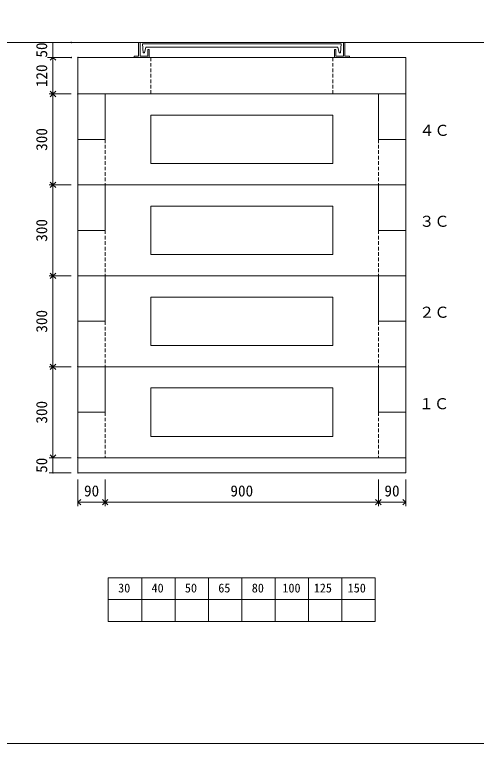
# Model space of a CAD drawing. Units: millimetres, scale not verified. Extents: x -4890 to 18490, y -2302 to 2302.
# Drawn here: x 1846 to 3368, y -1973 to 432 of the extents above; entities that cross this region are included whole.
import ezdxf
from ezdxf.enums import TextEntityAlignment as Align

# ---------------------------------------------------------------- set-up
doc = ezdxf.new("R2010")
doc.units = ezdxf.units.MM
doc.header["$LTSCALE"] = 10
doc.header["$PDMODE"] = 32
doc.header["$PDSIZE"] = 2
doc.linetypes.add('DASHED1', pattern=[1.8, 1.2, -0.6])
doc.linetypes.add('USER2', pattern=[50.8, 31.75, -6.35, 6.35, -6.35])
for name, color, linetype, lineweight in [('0-1_Defpoints', 7, 'USER2', 5), ('0-2_waku', 7, 'Continuous', 18), ('0-3_gaikei', 7, 'Continuous', 18), ('0-4_kakure', 7, 'DASHED1', 5), ('0-5_sunpou', 7, 'Continuous', 5), ('0-8_uchigawa', 6, 'Continuous', 18), ('0-A_futa', 3, 'Continuous', 18), ('0-B_GL', 4, 'Continuous', 18), ('0-D_文字１', 7, 'Continuous', 18)]:
    doc.layers.add(name, color=color, linetype=linetype, lineweight=lineweight)
doc.styles.add('ＭＳ ゴシック', font='')
doc.styles.get('ＭＳ ゴシック').set_extended_font_data('MS Gothic')

# ---------------------------------------------------------------- blocks, each defined once
blk = doc.blocks.new('_Open90')
at = {"layer": '0-5_sunpou'}
blk.add_line((0, 0), (-1, 0), dxfattribs=at)
blk.add_lwpolyline([(-0.5, 0.5), (0, 0), (-0.5, -0.5)], dxfattribs=at)
blk = doc.blocks.new('D62')
at = {"layer": '0-1_Defpoints'}
for p in [(3502.32, 1772.03), (3419.96, 1472.03), (3502.32, 1472.03)]:
    blk.add_point(p, dxfattribs=at)
at = {"layer": '0-5_sunpou'}
for p, q in [((3480.32, 1772.03), (3406.96, 1772.03)), ((3419.96, 1754.03), (3419.96, 1490.03)), ((3480.32, 1472.03), (3406.96, 1472.03))]:
    blk.add_line(p, q, dxfattribs=at)
at = {"layer": '0-5_sunpou', "xscale": 18, "yscale": 18}
for p, rotation in [((3419.96, 1772.03), 90), ((3419.96, 1472.03), 270)]:
    blk.add_blockref('_Open90', p, dxfattribs=dict(at, rotation=rotation))
at = {"layer": '0-5_sunpou', "style": 'ＭＳ ゴシック'}
blk.add_text('300', height=36.66, rotation=90, dxfattribs=at).set_placement((3411.96, 1584.53), align=Align.BOTTOM_LEFT)
blk = doc.blocks.new('D63')
at = {"layer": '0-1_Defpoints'}
for p in [(3502.32, 1472.03), (3419.96, 1172.03), (3502.32, 1172.03)]:
    blk.add_point(p, dxfattribs=at)
at = {"layer": '0-5_sunpou'}
for p, q in [((3480.32, 1472.03), (3406.96, 1472.03)), ((3419.96, 1454.03), (3419.96, 1190.03)), ((3480.32, 1172.03), (3406.96, 1172.03))]:
    blk.add_line(p, q, dxfattribs=at)
at = {"layer": '0-5_sunpou', "xscale": 18, "yscale": 18}
for p, rotation in [((3419.96, 1472.03), 90), ((3419.96, 1172.03), 270)]:
    blk.add_blockref('_Open90', p, dxfattribs=dict(at, rotation=rotation))
at = {"layer": '0-5_sunpou', "style": 'ＭＳ ゴシック'}
blk.add_text('300', height=36.66, rotation=90, dxfattribs=at).set_placement((3411.96, 1284.53), align=Align.BOTTOM_LEFT)
blk = doc.blocks.new('D64')
at = {"layer": '0-1_Defpoints'}
for p in [(3502.32, 2072.03), (3419.96, 1772.03), (3502.32, 1772.03)]:
    blk.add_point(p, dxfattribs=at)
at = {"layer": '0-5_sunpou'}
for p, q in [((3480.32, 2072.03), (3406.96, 2072.03)), ((3419.96, 2054.03), (3419.96, 1790.03)), ((3480.32, 1772.03), (3406.96, 1772.03))]:
    blk.add_line(p, q, dxfattribs=at)
at = {"layer": '0-5_sunpou', "xscale": 18, "yscale": 18}
for p, rotation in [((3419.96, 2072.03), 90), ((3419.96, 1772.03), 270)]:
    blk.add_blockref('_Open90', p, dxfattribs=dict(at, rotation=rotation))
at = {"layer": '0-5_sunpou', "style": 'ＭＳ ゴシック'}
blk.add_text('300', height=36.66, rotation=90, dxfattribs=at).set_placement((3411.96, 1884.53), align=Align.BOTTOM_LEFT)
blk = doc.blocks.new('D65')
at = {"layer": '0-1_Defpoints'}
for p in [(3502.32, 2492.03), (3419.96, 2372.03), (3502.32, 2372.03)]:
    blk.add_point(p, dxfattribs=at)
at = {"layer": '0-5_sunpou'}
for p, q in [((3480.32, 2492.03), (3406.96, 2492.03)), ((3419.96, 2474.03), (3419.96, 2390.03)), ((3480.32, 2372.03), (3406.96, 2372.03))]:
    blk.add_line(p, q, dxfattribs=at)
at = {"layer": '0-5_sunpou', "xscale": 18, "yscale": 18}
for p, rotation in [((3419.96, 2492.03), 90), ((3419.96, 2372.03), 270)]:
    blk.add_blockref('_Open90', p, dxfattribs=dict(at, rotation=rotation))
at = {"layer": '0-5_sunpou', "style": 'ＭＳ ゴシック'}
blk.add_text('120', height=36.66, rotation=90, dxfattribs=at).set_placement((3411.96, 2394.53), align=Align.BOTTOM_LEFT)
blk = doc.blocks.new('D50')
at = {"layer": '0-1_Defpoints'}
for p in [(3480.32, 2542.03), (3419.96, 2492.03), (3480.32, 2492.03)]:
    blk.add_point(p, dxfattribs=at)
at = {"layer": '0-5_sunpou'}
for p, q in [((3458.32, 2542.03), (3406.96, 2542.03)), ((3419.96, 2542.03), (3419.96, 2492.03)), ((3458.32, 2492.03), (3406.96, 2492.03))]:
    blk.add_line(p, q, dxfattribs=at)
at = {"layer": '0-5_sunpou', "style": 'ＭＳ ゴシック'}
blk.add_text('50', height=36.66, rotation=90, dxfattribs=at).set_placement((3411.96, 2492.03), align=Align.BOTTOM_LEFT)
blk = doc.blocks.new('D54')
at = {"layer": '0-1_Defpoints'}
for p in [(3502.32, 2372.03), (3419.96, 2072.03), (3502.32, 2072.03)]:
    blk.add_point(p, dxfattribs=at)
at = {"layer": '0-5_sunpou'}
for p, q in [((3480.32, 2372.03), (3406.96, 2372.03)), ((3419.96, 2354.03), (3419.96, 2090.03)), ((3480.32, 2072.03), (3406.96, 2072.03))]:
    blk.add_line(p, q, dxfattribs=at)
at = {"layer": '0-5_sunpou', "xscale": 18, "yscale": 18}
for p, rotation in [((3419.96, 2372.03), 90), ((3419.96, 2072.03), 270)]:
    blk.add_blockref('_Open90', p, dxfattribs=dict(at, rotation=rotation))
at = {"layer": '0-5_sunpou', "style": 'ＭＳ ゴシック'}
blk.add_text('300', height=36.66, rotation=90, dxfattribs=at).set_placement((3411.96, 2184.53), align=Align.BOTTOM_LEFT)
blk = doc.blocks.new('D72')
at = {"layer": '0-1_Defpoints'}
for p in [(3502.32, 1172.03), (3419.96, 1122.03), (3502.32, 1122.03)]:
    blk.add_point(p, dxfattribs=at)
at = {"layer": '0-5_sunpou'}
for p, q in [((3480.32, 1172.03), (3406.96, 1172.03)), ((3419.96, 1172.03), (3419.96, 1122.03)), ((3480.32, 1122.03), (3406.96, 1122.03))]:
    blk.add_line(p, q, dxfattribs=at)
at = {"layer": '0-5_sunpou', "style": 'ＭＳ ゴシック'}
blk.add_text('50', height=36.66, rotation=90, dxfattribs=at).set_placement((3411.96, 1122.03), align=Align.BOTTOM_LEFT)

msp = doc.modelspace()

# ---------------------------------------------------------------- linework, layer by layer
at = {"layer": '0-2_waku'}
for p, q in [((2155, -1426.18), (2155, -1570.18)), ((2155, -1426.18), (2155, -1570.18)), ((2155, -1426.18), (2155, -1570.18)), ((2155, -1426.18), (2155, -1570.18)), ((2155, -1426.18), (3035, -1426.18)), ((2265, -1426.18), (2265, -1570.18)), ((2375, -1426.18), (2375, -1570.18)), ((2375, -1426.18), (2375, -1570.18)), ((2485, -1426.18), (2485, -1570.18)), ((2595, -1426.18), (2595, -1570.18)), ((2705, -1426.18), (2705, -1570.18)), ((2815, -1426.18), (2815, -1570.18)), ((2925, -1426.18), (2925, -1570.18)), ((3035, -1426.18), (3035, -1570.18)), ((2155, -1498.18), (3035, -1498.18)), ((2155, -1570.18), (3035, -1570.18)), ((-1230, -1972.85), (4890, -1972.85))]:
    msp.add_line(p, q, dxfattribs=at)
msp.add_lwpolyline([(-1230, 2302.15), (-1230, -1972.85), (4890, -1972.85)], dxfattribs=at)
at = {"layer": '0-3_gaikei'}
for p, q in [((2055, 289.82), (3135, 289.82)), ((2055, 169.82), (2055, 289.82)), ((3135, 169.82), (3135, 289.82)), ((2145, 169.82), (2055, 169.82)), ((2055, 19.82), (2055, 169.82)), ((2145, 169.82), (3045, 169.82)), ((2145, 169.82), (2145, 19.82)), ((2145, 169.82), (2145, 19.82)), ((2145, 169.82), (2145, 19.82)), ((2145, 169.82), (2145, 19.82)), ((2145, 169.82), (2145, 19.82)), ((3045, 169.82), (3135, 169.82)), ((3045, 169.82), (3045, 19.82)), ((3045, 169.82), (3045, 19.82)), ((3045, 169.82), (3045, 19.82)), ((3045, 169.82), (3045, 19.82)), ((3045, 169.82), (3045, 19.82)), ((3135, 19.82), (3135, 169.82)), ((2145, 19.82), (2055, 19.82)), ((2145, 19.82), (2055, 19.82)), ((2145, 19.82), (2055, 19.82)), ((2145, 19.82), (2055, 19.82)), ((2055, 19.82), (2055, -130.18)), ((2055, 19.82), (2055, -130.18)), ((2055, 19.82), (2055, -130.18)), ((2055, 19.82), (2055, -130.18)), ((3135, 19.82), (3045, 19.82)), ((3135, 19.82), (3045, 19.82)), ((3135, 19.82), (3045, 19.82)), ((3135, 19.82), (3045, 19.82)), ((3135, 19.82), (3045, 19.82)), ((3135, 19.82), (3135, -130.18)), ((3135, 19.82), (3135, -130.18)), ((3135, 19.82), (3135, -130.18)), ((3135, 19.82), (3135, -130.18)), ((3135, 19.82), (3135, -130.18)), ((2055, -280.18), (2055, -130.18)), ((3135, -130.18), (2055, -130.18)), ((3135, -130.18), (2055, -130.18)), ((3135, -130.18), (2055, -130.18)), ((3135, -130.18), (2055, -130.18)), ((3135, -130.18), (2055, -130.18)), ((2145, -130.18), (2145, -280.18)), ((2145, -130.18), (2145, -280.18)), ((2145, -130.18), (2145, -280.18)), ((2145, -130.18), (2145, -280.18)), ((2145, -130.18), (2145, -280.18)), ((2145, -130.18), (3045, -130.18)), ((2145, -130.18), (3045, -130.18)), ((2985, -130.18), (2205, -130.18)), ((3045, -130.18), (3045, -280.18)), ((3045, -130.18), (3045, -280.18)), ((3045, -130.18), (3045, -280.18)), ((3045, -130.18), (3045, -280.18)), ((3045, -130.18), (3045, -280.18)), ((3135, -280.18), (3135, -130.18)), ((2145, -280.18), (2055, -280.18)), ((2145, -280.18), (2055, -280.18)), ((2145, -280.18), (2055, -280.18)), ((2145, -280.18), (2055, -280.18)), ((2055, -280.18), (2055, -430.18)), ((2055, -280.18), (2055, -430.18)), ((2055, -280.18), (2055, -430.18)), ((2055, -280.18), (2055, -430.18)), ((3135, -280.18), (3045, -280.18)), ((3135, -280.18), (3045, -280.18)), ((3135, -280.18), (3045, -280.18)), ((3135, -280.18), (3045, -280.18)), ((3135, -280.18), (3045, -280.18)), ((3135, -280.18), (3135, -430.18)), ((3135, -280.18), (3135, -430.18)), ((3135, -280.18), (3135, -430.18)), ((3135, -280.18), (3135, -430.18)), ((3135, -280.18), (3135, -430.18)), ((3135, -430.18), (2055, -430.18)), ((3135, -430.18), (2055, -430.18)), ((3135, -430.18), (2055, -430.18)), ((3135, -430.18), (2055, -430.18)), ((3135, -430.18), (2055, -430.18)), ((2055, -580.18), (2055, -430.18)), ((2145, -430.18), (3045, -430.18)), ((2145, -430.18), (3045, -430.18)), ((2145, -430.18), (2145, -580.18)), ((2145, -430.18), (2145, -580.18)), ((2145, -430.18), (2145, -580.18)), ((2145, -430.18), (2145, -580.18)), ((2145, -430.18), (2145, -580.18)), ((2985, -430.18), (2205, -430.18)), ((3045, -430.18), (3045, -580.18)), ((3045, -430.18), (3045, -580.18)), ((3045, -430.18), (3045, -580.18)), ((3045, -430.18), (3045, -580.18)), ((3045, -430.18), (3045, -580.18)), ((3135, -580.18), (3135, -430.18)), ((2145, -580.18), (2055, -580.18)), ((2145, -580.18), (2055, -580.18)), ((2145, -580.18), (2055, -580.18)), ((2145, -580.18), (2055, -580.18)), ((2055, -580.18), (2055, -730.18)), ((2055, -580.18), (2055, -730.18)), ((2055, -580.18), (2055, -730.18)), ((2055, -580.18), (2055, -730.18)), ((3135, -580.18), (3045, -580.18)), ((3135, -580.18), (3045, -580.18)), ((3135, -580.18), (3045, -580.18)), ((3135, -580.18), (3045, -580.18)), ((3135, -580.18), (3045, -580.18)), ((3135, -580.18), (3135, -730.18)), ((3135, -580.18), (3135, -730.18)), ((3135, -580.18), (3135, -730.18)), ((3135, -580.18), (3135, -730.18)), ((3135, -580.18), (3135, -730.18)), ((3135, -730.18), (2055, -730.18)), ((3135, -730.18), (2055, -730.18)), ((3135, -730.18), (2055, -730.18)), ((3135, -730.18), (2055, -730.18)), ((3135, -730.18), (2055, -730.18)), ((2055, -880.18), (2055, -730.18)), ((2145, -730.18), (3045, -730.18)), ((2145, -730.18), (2145, -880.18)), ((2145, -730.18), (2145, -880.18)), ((2145, -730.18), (2145, -880.18)), ((2145, -730.18), (2145, -880.18)), ((2145, -730.18), (2145, -880.18)), ((2985, -730.18), (2205, -730.18)), ((3045, -730.18), (3045, -880.18)), ((3045, -730.18), (3045, -880.18)), ((3045, -730.18), (3045, -880.18)), ((3045, -730.18), (3045, -880.18)), ((3045, -730.18), (3045, -880.18)), ((3135, -880.18), (3135, -730.18)), ((2145, -880.18), (2055, -880.18)), ((2145, -880.18), (2055, -880.18)), ((2145, -880.18), (2055, -880.18)), ((2145, -880.18), (2055, -880.18)), ((2055, -880.18), (2055, -1030.18)), ((2055, -880.18), (2055, -1030.18)), ((2055, -880.18), (2055, -1030.18)), ((2055, -880.18), (2055, -1030.18)), ((3135, -880.18), (3045, -880.18)), ((3135, -880.18), (3045, -880.18)), ((3135, -880.18), (3045, -880.18)), ((3135, -880.18), (3045, -880.18)), ((3135, -880.18), (3045, -880.18)), ((3135, -880.18), (3135, -1030.18)), ((3135, -880.18), (3135, -1030.18)), ((3135, -880.18), (3135, -1030.18)), ((3135, -880.18), (3135, -1030.18)), ((3135, -880.18), (3135, -1030.18)), ((3135, -1030.18), (2055, -1030.18)), ((3135, -1030.18), (2055, -1030.18)), ((3135, -1030.18), (2055, -1030.18)), ((3135, -1030.18), (2055, -1030.18)), ((3135, -1030.18), (2055, -1030.18)), ((3135, -1030.18), (2055, -1030.18)), ((3135, -1030.18), (2055, -1030.18)), ((3135, -1030.18), (2055, -1030.18)), ((3135, -1030.18), (2055, -1030.18)), ((3135, -1030.18), (2055, -1030.18)), ((2055, -1080.18), (2055, -1030.18)), ((2985, -1030.18), (2205, -1030.18)), ((2985, -1030.18), (2205, -1030.18)), ((3135, -1080.18), (3135, -1030.18)), ((3135, -1080.18), (2055, -1080.18)), ((3135, -1080.18), (2055, -1080.18))]:
    msp.add_line(p, q, dxfattribs=at)
for points in [[(2145, 19.82), (2055, 19.82), (2055, -130.18)], [(2145, -280.18), (2055, -280.18), (2055, -430.18)], [(2145, -580.18), (2055, -580.18), (2055, -730.18)], [(2145, -880.18), (2055, -880.18), (2055, -1030.18)]]:
    msp.add_lwpolyline(points, dxfattribs=at)
at = {"layer": '0-4_kakure'}
for p, q in [((2295, 169.82), (2295, 289.82)), ((2895, 169.82), (2895, 289.82)), ((2145, 19.82), (2145, -130.18)), ((3045, 19.82), (3045, -130.18)), ((2145, -280.18), (2145, -430.18)), ((3045, -280.18), (3045, -430.18)), ((2145, -580.18), (2145, -730.18)), ((3045, -580.18), (3045, -730.18)), ((2145, -880.18), (2145, -1030.18)), ((3045, -880.18), (3045, -1030.18))]:
    msp.add_line(p, q, dxfattribs=at)
at = {"layer": '0-5_sunpou'}
for p, q in [((2033, 339.82), (1955.14, 339.82)), ((2033, 289.82), (1955.14, 289.82)), ((2055, -1102.18), (2055, -1190.1)), ((2145, -1102.18), (2145, -1190.1)), ((2145, -1102.18), (2145, -1190.1)), ((3045, -1102.18), (3045, -1190.1)), ((3045, -1102.18), (3045, -1190.1)), ((3135, -1102.18), (3135, -1190.1)), ((2073, -1177.1), (2127, -1177.1)), ((2163, -1177.1), (3027, -1177.1)), ((3063, -1177.1), (3117, -1177.1))]:
    msp.add_line(p, q, dxfattribs=at)
at = {"layer": '0-8_uchigawa'}
for p, q in [((2895, 99.82), (2295, 99.82)), ((2295, 99.82), (2295, -60.18)), ((2895, 99.82), (2895, -60.18)), ((2895, -60.18), (2295, -60.18)), ((2895, -200.18), (2295, -200.18)), ((2295, -200.18), (2295, -360.18)), ((2895, -200.18), (2895, -360.18)), ((2895, -360.18), (2295, -360.18)), ((2895, -500.18), (2295, -500.18)), ((2295, -500.18), (2295, -660.18)), ((2895, -500.18), (2895, -660.18)), ((2895, -660.18), (2295, -660.18)), ((2895, -800.18), (2295, -800.18)), ((2295, -800.18), (2295, -960.18)), ((2895, -800.18), (2895, -960.18)), ((2895, -960.18), (2295, -960.18))]:
    msp.add_line(p, q, dxfattribs=at)
at = {"layer": '0-A_futa'}
for p, q in [((2255, 337.82), (2255, 294.82)), ((2260, 339.82), (2260, 294.82)), ((2930, 339.82), (2930, 294.82)), ((2935, 337.82), (2935, 294.82)), ((2267.81, 335.32), (2922.14, 335.32)), ((2267.81, 335.32), (2270.3, 305.32)), ((2278.33, 324.32), (2274.01, 305.32)), ((2278.33, 324.32), (2911.67, 324.32)), ((2285, 314.82), (2285, 294.82)), ((2287, 316.82), (2288, 316.82)), ((2290, 314.82), (2290, 289.82)), ((2900, 314.82), (2900, 289.82)), ((2903, 316.82), (2902, 316.82)), ((2905, 314.82), (2905, 294.82)), ((2911.67, 324.32), (2915.99, 305.32)), ((2922.14, 335.32), (2919.89, 305.32)), ((2240, 292.82), (2240, 291.82)), ((2242, 294.82), (2255, 294.82)), ((2290, 289.82), (2242, 289.82)), ((2260, 294.82), (2285, 294.82)), ((2270.3, 305.32), (2274.01, 305.32)), ((2900, 289.82), (2948, 289.82)), ((2930, 294.82), (2905, 294.82)), ((2919.89, 305.32), (2915.99, 305.32)), ((2948, 294.82), (2935, 294.82)), ((2950, 292.82), (2950, 291.82))]:
    msp.add_line(p, q, dxfattribs=at)
for centre, start, end in [((2287, 314.82), 90, 180), ((2288, 314.82), 0, 90), ((2902, 314.82), 90, 180), ((2903, 314.82), 0, 90), ((2242, 292.82), 90, 180), ((2242, 291.82), 180, 270), ((2948, 292.82), 0, 90), ((2948, 291.82), 270, 0)]:
    msp.add_arc(centre, 2, start, end, dxfattribs=at)
at = {"layer": '0-B_GL'}
msp.add_line((-1230, 339.82), (4890, 339.82), dxfattribs=at)
msp.add_line((-1230, 339.82), (4890, 339.82), dxfattribs=at)
msp.add_line((-1230, 339.82), (4890, 339.82), dxfattribs=at)

# ---------------------------------------------------------------- block references
at = {"layer": '0-5_sunpou'}
for name in ['D50', 'D65', 'D54', 'D64', 'D62', 'D63', 'D72']:
    msp.add_blockref(name, (-1447.32, -2202.21), dxfattribs=at)
at = {"layer": '0-5_sunpou', "xscale": 18, "yscale": 18, "rotation": 180}
for p in [(2055, -1177.1), (2145, -1177.1), (3045, -1177.1)]:
    msp.add_blockref('_Open90', p, dxfattribs=at)
at = {"layer": '0-5_sunpou', "xscale": 18, "yscale": 18}
for p in [(2145, -1177.1), (3045, -1177.1), (3135, -1177.1)]:
    msp.add_blockref('_Open90', p, dxfattribs=at)

# ---------------------------------------------------------------- texts
at = {"layer": '0-5_sunpou', "style": 'ＭＳ ゴシック'}
for s, p in [('90', (2075, -1169.1)), ('900', (2557.5, -1169.1)), ('90', (3065, -1169.1))]:
    msp.add_text(s, height=36.66, dxfattribs=at).set_placement(p, align=Align.BOTTOM_LEFT)
at = {"layer": '0-D_文字１', "style": 'ＭＳ ゴシック'}
for s, height, p in [('４Ｃ', 36.66, (3179.9, 20.37)), ('３Ｃ', 36.66, (3179.63, -279.63)), ('２Ｃ', 36.66, (3179.63, -579.63)), ('１Ｃ', 36.66, (3178.31, -881.49)), ('30', 29.33, (2187.46, -1483.62)), ('40', 29.33, (2297.46, -1483.62)), ('50', 29.33, (2407.46, -1483.62)), ('65', 29.33, (2517.46, -1483.62)), ('80', 29.33, (2627.86, -1483.62)), ('100', 29.33, (2728.74, -1483.62)), ('125', 29.33, (2832.13, -1483.62)), ('150', 29.33, (2943.89, -1483.62))]:
    msp.add_text(s, height=height, dxfattribs=at).set_placement(p, align=Align.BOTTOM_LEFT)

doc.saveas('drawing.dxf')
